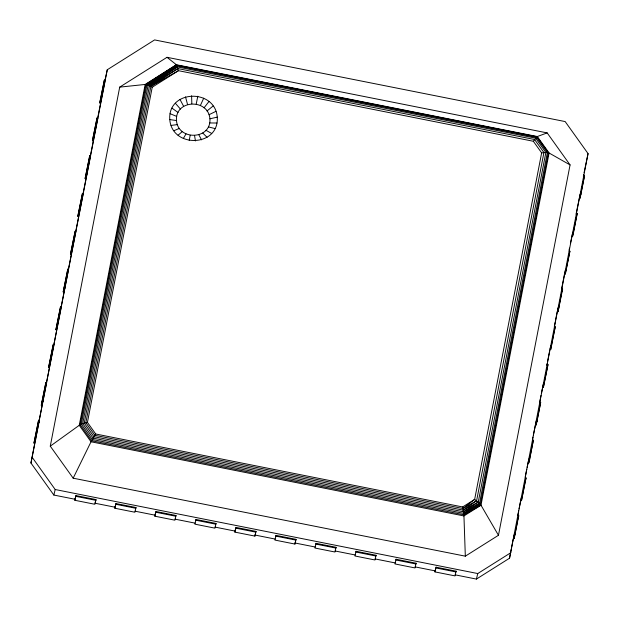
<?xml version="1.0" encoding="UTF-8"?>
<svg xmlns="http://www.w3.org/2000/svg" width="619" height="619" viewBox="0 0 619 619"><rect width="100%" height="100%" fill="white"/><g stroke="black" fill="none" stroke-linecap="round" stroke-linejoin="round"><path stroke-width="0.93" d="M169.768 119.583C167.679 89.562 215.033 88.238 217.269 117.13C219.358 147.152 172.012 148.483 169.768 119.583L176.469 120.543C178.048 140.892 211.396 139.956 209.926 118.809C208.348 98.46 174.999 99.396 176.469 120.543M189.236 140.498L190.188 135.267M38.571 420.255L33.96 443.103L38.571 420.255L39.376 420.409L30.95 463.027L53.845 495.053L75.054 499.27L75.951 495.579L95.96 499.556L94.854 504.268L74.845 500.284L75.209 498.396M45.883 382.465L41.264 405.306L45.883 382.465L46.68 382.619L38.842 422.212M53.188 344.667L48.576 367.516L53.188 344.667L53.992 344.829L46.518 382.527M60.5 306.877L55.88 329.726L60.5 306.877L61.296 307.039L53.822 344.737M67.804 269.087L63.192 291.936L67.804 269.087L68.608 269.242L61.126 306.947M75.116 231.297L70.496 254.138L75.116 231.297L75.913 231.452L68.438 269.157M82.42 193.499L77.801 216.348L82.42 193.499L83.217 193.662L75.742 231.359M89.724 155.709L85.113 178.558L89.724 155.709L90.529 155.872L82.869 194.513M97.036 117.92L92.417 140.768L97.036 117.92L97.833 118.074L90.181 156.723M104.34 80.13L99.729 102.971L104.34 80.13L105.145 80.284L97.485 118.933M53.458 346.625L53.095 348.512L53.544 346.671M104.913 80.493L107.273 69.754L154.595 39.918L565.155 121.564L588.05 153.589L509.538 558.199L476.406 579.082L455.197 574.865M30.95 463.027L107.273 69.754M50.278 446.16L119.699 87.132L167.022 57.304L547.173 132.899L570.068 164.925L498.457 535.288L465.326 556.172L73.174 478.185L50.278 446.16L79.255 425.307L82.698 423.628L87.426 422.39L95.728 434.004L462.633 506.969L474.649 499.394L541.648 152.878L533.346 141.264L178.45 70.682L150.881 86.389L85.848 422.715L94.846 435.304L462.966 508.509L476.599 500.748L543.923 152.56L534.599 139.523L177.932 68.593L149.496 85.67L84.238 423.133L93.941 436.704L463.267 510.149L478.255 502.102L545.865 152.46L535.644 138.169L177.436 66.937L148.165 85.082L82.698 423.628L93.067 438.12L463.53 511.797L479.524 503.324L547.358 152.537L536.433 137.263L177.011 65.784L146.958 84.679L145.163 84.447L119.699 87.132M87.426 422.39L152.235 87.209L178.45 70.682L176.4 64.755L145.945 84.47L80.153 424.742L91.573 440.72L463.879 514.76L480.986 505.197L549.084 153.001L537.307 136.528L176.4 64.755L167.022 57.304M176.678 65.111L146.958 84.679L81.313 424.177L92.262 439.49L463.739 513.36L480.383 504.323L548.372 152.723L536.959 136.76L176.678 65.111L145.945 84.47M74.845 500.284L75.951 495.579M95.96 499.556L95.063 503.247L115.072 507.224L115.97 503.541L135.979 507.518L134.865 512.223L114.855 508.245L115.227 506.357M114.855 508.245L115.97 503.541M135.979 507.518L135.832 508.276L115.823 504.292M154.874 516.2L155.98 511.495L175.989 515.472L174.883 520.184L154.874 516.2L155.617 512.416M155.98 511.495L155.841 512.253L175.842 516.231L175.989 515.472M195.999 519.457L195.852 520.208L215.861 524.192L216.008 523.434L195.999 519.457L194.892 524.161L214.901 528.139L216.008 523.434M234.903 532.116L236.017 527.411L256.018 531.388L254.912 536.1L234.903 532.116L235.452 529.284M236.017 527.411L235.87 528.169L255.879 532.147L256.018 531.388M254.912 536.1L255.276 534.205M276.028 535.373L275.881 536.124L295.89 540.101L296.037 539.35L276.028 535.373L274.921 540.077L294.93 544.055L296.037 539.35M294.93 544.055L295.294 542.167M316.046 543.327L315.899 544.086L335.908 548.063L336.055 547.304L316.046 543.327L314.939 548.032L334.941 552.009L336.055 547.304M356.064 551.281L355.917 552.04L375.919 556.017L376.066 555.266L356.064 551.281L354.95 555.994L374.959 559.971L376.066 555.266M396.075 559.243L395.928 560.002L415.937 563.979L416.084 563.22L396.075 559.243L394.968 563.948L414.978 567.925L416.084 563.22M434.979 571.91L436.093 567.197L456.102 571.182L454.988 575.887L434.979 571.91L435.552 569.047M436.093 567.197L435.946 567.956L455.955 571.933L456.102 571.182M509.538 558.199L511.294 549.092M511.65 547.273L513.228 539.079M517.794 515.495L518.707 510.768M519.07 508.88L520.718 500.376M525.283 476.762L526.746 469.202M527.109 467.314L528.92 458.896L529.725 459.058L533.377 440.163L532.572 440.001M532.588 438.964L532.959 437.076M533.323 435.188L536.232 421.106L537.029 421.268L540.681 402.373L539.884 402.211M539.536 403.062L540.991 395.502M541.362 393.614L542.275 388.894M546.84 365.272L547.204 363.384M547.567 361.496L549.765 350.153M554.33 326.538L555.243 321.81M555.607 319.922L557.255 311.419M561.82 287.796L564.559 273.629M569.124 250.006L569.495 248.118M570.409 243.391L572.768 232.148L573.565 232.311L577.218 213.408L576.421 213.253M576.072 214.104L580.073 194.358L580.877 194.513L584.529 175.618L583.725 175.463M583.353 176.415L583.709 174.597M584.057 172.771L588.05 153.589M517.616 520.641L514.141 538.592L518.761 515.743L517.964 515.588M525.105 481.907L521.453 500.802L526.065 477.953L525.268 477.798M554.152 331.683L550.678 349.634L555.297 326.786L554.5 326.631M561.642 292.942L557.99 311.844L562.609 288.996L561.804 288.833M547.993 364.576L543.374 387.424L547.993 364.576L547.188 364.421M569.913 251.206L565.294 274.047L569.913 251.206L569.116 251.043M196.215 104.085L197.801 96.224M38.927 422.259L39.376 420.409M53.845 495.053L55.192 489.521L32.296 457.495M476.406 579.082L477.76 573.55L510.884 552.666M584.529 175.618L579.91 198.467L580.877 194.513M577.218 213.408L572.606 236.257L573.565 232.311M564.783 272.708L565.457 269.938L566.261 270.101M561.835 292.153L562.609 288.996M557.479 310.498L558.152 307.728L558.949 307.891M554.338 330.739L555.297 326.786M549.943 349.209L550.84 345.526L551.645 345.681M542.639 386.999L543.536 383.316L544.333 383.478M540.681 402.373L536.069 425.214L537.029 421.268M533.377 440.163L528.758 463.012L529.725 459.058M525.299 481.118L526.065 477.953M520.943 499.456L521.391 497.614M517.801 519.697L518.761 515.743M513.406 538.166L514.304 534.483L515.109 534.646M200.386 105.462L203.721 98.181M73.174 478.185L91.032 441.773L95.728 434.004M183.317 138.54L186.01 133.89M533.346 141.264L537.307 136.528L547.173 132.899M204.069 107.814L208.951 101.516M178.094 135.205L182.334 131.537M207.009 110.971L213.122 106.004M465.326 556.172L463.948 515.937L462.966 508.509L474.649 499.394L478.255 502.102L480.986 505.197L498.457 535.288M463.267 510.149L476.599 500.748M146.958 84.679L148.165 85.082L177.011 65.784M148.165 85.082L149.496 85.67L177.436 66.937M149.496 85.67L150.881 86.389L177.932 68.593M463.53 511.797L478.255 502.102M463.739 513.36L479.524 503.324M463.879 514.76L480.383 504.323M176.4 64.755L145.163 84.447L79.255 425.307L91.032 441.773L463.948 515.937L480.986 505.197M209.005 114.724L215.961 111.327M173.916 130.717L179.394 128.381M209.926 118.809L217.269 117.13M541.648 152.878L545.865 152.46L549.084 153.001L570.068 164.925M171.076 125.394L177.39 124.628M209.709 122.957L216.959 123.019M100.688 99.025L101.493 99.179M93.384 136.814L94.181 136.977M86.072 174.604L86.877 174.767M78.768 212.402L79.565 212.557M71.456 250.192L72.261 250.347M64.152 287.982L64.949 288.144M56.847 325.772L57.644 325.934M49.535 363.57L50.34 363.724M42.231 401.36L43.028 401.514M521.616 496.693L522.413 496.848M34.919 439.15L35.724 439.312M55.192 489.521L477.76 573.55M75.804 496.337L95.813 500.314M135.074 511.201L155.083 515.186M175.092 519.163L195.101 523.14M215.11 527.117L235.119 531.102M255.121 535.079L275.13 539.056M295.139 543.033L315.148 547.01M335.158 550.995L355.159 554.972M375.168 558.949L395.177 562.926M415.187 566.911L435.196 570.888M208.371 126.887L215.056 128.59M170.078 113.695L176.686 116.395M205.988 130.315L211.683 133.464M150.881 86.389L152.235 87.209M171.981 108.124L178.032 112.472M202.746 133.023L207.071 137.31M175.363 103.249L180.408 109.037M198.846 134.826L201.531 139.863M179.974 99.411L183.657 106.329M185.507 96.858L187.557 104.534M462.633 506.969L462.966 508.509M194.559 135.592L195.449 140.954M191.588 95.767L191.836 103.768"/></g></svg>
